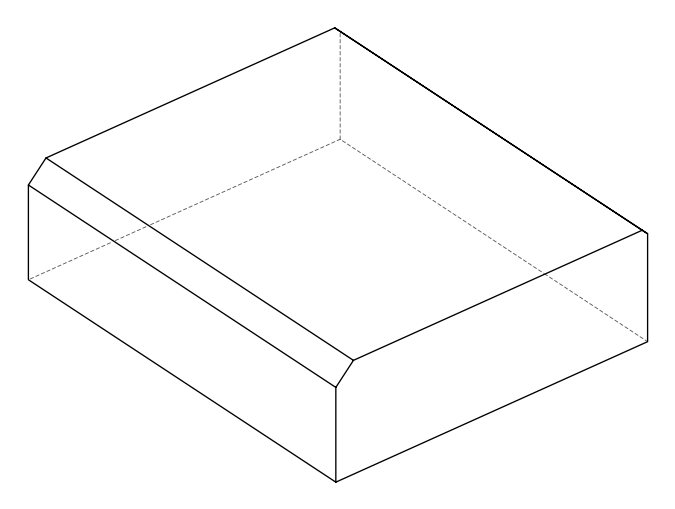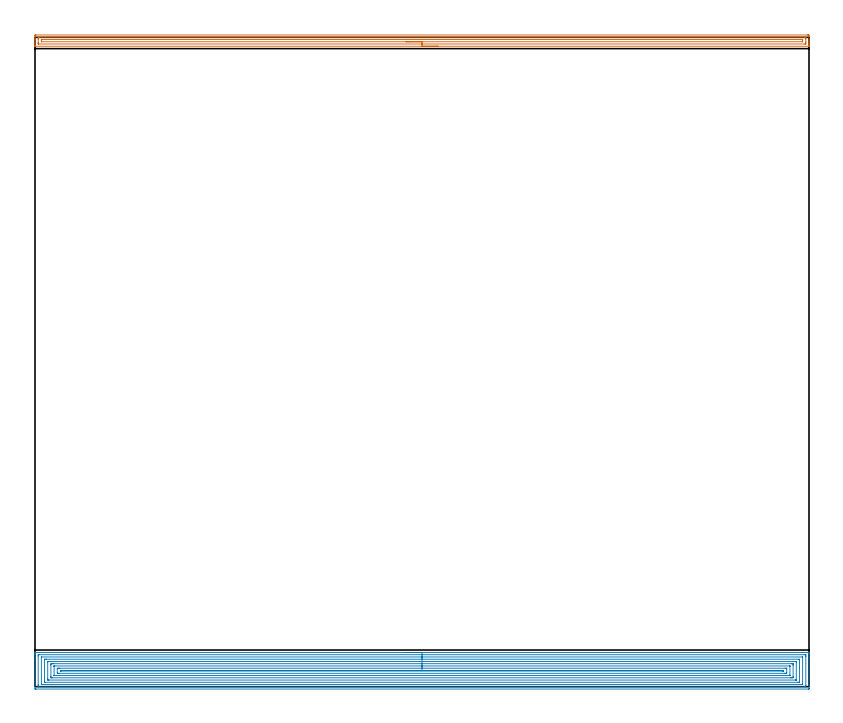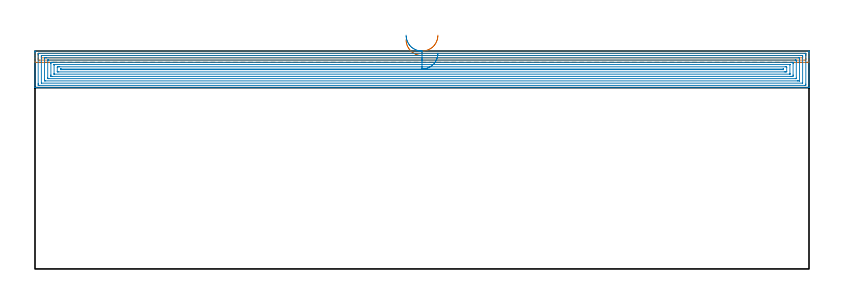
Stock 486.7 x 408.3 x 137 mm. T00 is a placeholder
(PLAN: 2 operations, 0 tool changes, 47.1 min)
(1 AREA_MILL | FG_CHAMFER_SURFACE | UGT0205_001 | 11.87 min | 12269 mm3)
(2 AREA_MILL_1 | FG_CHAMFER_SURFACE_1 | UGT0205_001 | 35.27 min | 128718 mm3)
(TOOL UGT0205_001 | Chamfer Mill 20 x 3 x 45 deg. | D20 FL50 Z2)
(OP 1 AREA_MILL)
G17 G21 G94 G90
T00 M6
G54
G17 G0 G90 X253.35 Y402.7 S1061 M3
G43 Z147. H0
G94 G1 X253.312 Z146.128 F250.
X253.198 Z145.263
X253.009 Z144.412
X252.747 Z143.58
X252.413 Z142.774
X252.01 Z142.
X251.542 Z141.264
X251.01 Z140.572
X250.421 Z139.929
X249.778 Z139.339
X249.086 Z138.808
X248.35 Z138.34
X247.576 Z137.937
X246.77 Z137.603
X245.938 Z137.341
X245.086 Z137.152
X244.222 Z137.038
X243.35 Z137.
X0.18
X0.008 Y402.703 Z136.988
X0.007 Y402.708 Z136.983
X0. Y403.072 Z136.627
Y403.333 Z136.366
Y404.045 Z135.65
Y405.282 Z134.415
Y406.691 Z133.004
Y407.31 Z132.386
Y409.075 Z130.622
X0.003 Y409.338 Z130.359
X0.01 Y409.792 Z129.906
X0.164 Y409.795 Z129.903
X0.627 Y409.8 Z129.9
X485.604
X486.073 Y409.799 Z129.901
X486.536 Y409.795 Z129.903
X486.69 Y409.792 Z129.906
X486.7 Y409.338 Z130.359
Y405.809 Z133.886
Y404.4 Z135.296
Y404.045 Z135.65
Y403.333 Z136.367
Y403.073 Z136.627
X486.693 Y402.708 Z136.983
X486.692 Y402.703 Z136.988
X486.521 Y402.7 Z137.
X243.35
Y404.114 Z135.586
X2.415 Y404.115 Z135.585
X2.344
X2.036 Y404.121 Z135.579
X2.01 Y404.222 Z135.478
X2.003 Y404.451 Z135.249
X2.001 Y404.927 Z134.773
X2. Y405.336 Z134.364
Y407.101 Z132.599
X2.001 Y407.573 Z132.127
X2.003 Y407.98 Z131.72
X2.014 Y408.379 Z131.321
X2.415 Y408.385 Z131.315
X2.486
X484.285
X484.356
X484.664 Y408.379 Z131.321
X484.69 Y408.279 Z131.421
X484.697 Y408.049 Z131.651
X484.699 Y407.573 Z132.127
X484.7 Y407.164 Z132.536
Y405.399 Z134.301
X484.699 Y404.927 Z134.773
X484.697 Y404.52 Z135.18
X484.687 Y404.121 Z135.579
X484.285 Y404.115 Z135.585
X484.214
X243.35 Y404.114 Z135.586
Y405.529 Z134.171
X4.203
X4.109 Y405.53 Z134.17
X4.034 Y405.533 Z134.167
X4.017 Y405.535 Z134.165
X4.01 Y405.552 Z134.148
X4.006 Y405.609 Z134.091
X4.002 Y405.809 Z133.891
X4. Y406.009 Z133.691
X4.001 Y406.691 Z133.009
X4.003 Y406.889 Z132.811
X4.01 Y406.957 Z132.743
X4.015 Y406.965 Z132.735
X4.027 Y406.968 Z132.732
X4.061 Y406.97 Z132.73
X4.203 Y406.971 Z132.729
X482.497
X482.591 Y406.97 Z132.73
X482.666 Y406.967 Z132.733
X482.683 Y406.965 Z132.735
X482.69 Y406.948 Z132.752
X482.694 Y406.892 Z132.808
X482.698 Y406.691 Z133.009
X482.7 Y406.491 Z133.209
X482.699 Y405.809 Z133.891
X482.697 Y405.611 Z134.089
X482.69 Y405.543 Z134.157
X482.685 Y405.535 Z134.165
X482.673 Y405.532 Z134.168
X482.639 Y405.53 Z134.17
X482.497 Y405.529 Z134.171
X243.35
X242.478 Z134.21
X241.614 Z134.323
X240.762 Z134.512
X239.93 Z134.775
X239.124 Z135.108
X238.35 Z135.511
X237.614 Z135.98
X236.922 Z136.511
X236.279 Z137.1
X235.69 Z137.744
X235.158 Z138.436
X234.69 Z139.171
X234.287 Z139.945
X233.953 Z140.751
X233.691 Z141.583
X233.502 Z142.435
X233.388 Z143.3
X233.35 Z144.171
G0 Z147.
M5
M2
(OP 2 AREA_MILL_1)
G17 G21 G94 G90
T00 M6
G54
G17 G0 G90 X233.35 Y21.5 S1061 M3
G43 Z147. H0
G94 G1 X233.388 Z146.128 F250.
X233.502 Z145.263
X233.691 Z144.412
X233.953 Z143.58
X234.287 Z142.774
X234.69 Z142.
X235.158 Z141.264
X235.69 Z140.572
X236.279 Z139.929
X236.922 Z139.339
X237.614 Z138.808
X238.35 Z138.34
X239.124 Z137.937
X239.93 Z137.603
X240.762 Z137.341
X241.614 Z137.152
X242.478 Z137.038
X243.35 Z137.
X486.52
X486.692 Y21.497 Z136.988
X486.694 Y21.49 Z136.981
X486.7 Y21.123 Z136.623
Y20.862 Z136.361
Y20.15 Z135.645
Y18.911 Z134.408
Y17.502 Z132.998
Y-1.033 Z114.465
X486.698 Y-1.298 Z114.2
X486.69 Y-1.492 Z114.006
X486.494 Y-1.499 Z113.999
X0.627 Y-1.5 Z114.
X0.203 Y-1.496 Z114.002
X0.01 Y-1.492 Z114.006
X0. Y-1.296 Z114.202
Y17.765 Z133.261
Y20.15 Z135.645
Y20.862 Z136.361
Y21.123 Z136.623
X0.006 Y21.49 Z136.981
X0.008 Y21.497 Z136.988
X0.18 Y21.5 Z137.
X243.35
Y20.086 Z135.586
X484.285 Y20.085 Z135.585
X484.351
X484.667 Y20.079 Z135.579
X484.69 Y19.976 Z135.476
X484.697 Y19.743 Z135.243
X484.699 Y19.267 Z134.767
X484.7 Y18.857 Z134.357
X484.699 Y0.733 Z116.233
X484.698 Y0.325 Z115.825
X484.689 Y-0.079 Z115.421
X484.285 Y-0.085 Z115.415
X484.219
X2.415
X2.349
X2.033 Y-0.079 Z115.421
X2.01 Y0.024 Z115.524
X2.003 Y0.257 Z115.757
X2.001 Y0.733 Z116.233
X2. Y1.143 Z116.643
X2.001 Y19.267 Z134.767
X2.002 Y19.675 Z135.175
X2.011 Y20.079 Z135.579
X2.415 Y20.085 Z135.585
X2.481
X243.35 Y20.086 Z135.586
Y18.671 Z134.171
X482.497
X482.594 Y18.67 Z134.17
X482.67 Y18.667 Z134.167
X482.686 Y18.665 Z134.165
X482.691 Y18.642 Z134.142
X482.695 Y18.585 Z134.085
X482.699 Y18.385 Z133.885
Y1.615 Z117.115
X482.698 Y1.417 Z116.917
X482.691 Y1.349 Z116.849
X482.688 Y1.335 Z116.835
X482.677 Y1.333 Z116.833
X482.642 Y1.331 Z116.831
X482.497 Y1.329 Z116.829
X4.203
X4.106 Y1.33 Z116.83
X4.03 Y1.333 Z116.833
X4.013 Y1.335 Z116.835
X4.009 Y1.358 Z116.858
X4.005 Y1.415 Z116.915
X4.001 Y1.615 Z117.115
Y18.385 Z133.885
X4.002 Y18.583 Z134.083
X4.009 Y18.651 Z134.151
X4.012 Y18.665 Z134.165
X4.023 Y18.667 Z134.167
X4.058 Y18.669 Z134.169
X4.203 Y18.671 Z134.171
X243.35
Y17.257 Z132.757
X480.063
X480.565 Y17.252 Z132.752
X480.676 Y17.25 Z132.75
X480.69 Y17.057 Z132.557
X480.7 Y16.628 Z132.128
Y2.944 Z118.444
X480.698 Y2.834 Z118.334
X480.694 Y2.78 Z118.28
X480.691 Y2.757 Z118.257
X480.673 Y2.75 Z118.25
X480.457 Y2.746 Z118.246
X479.815 Y2.743 Z118.243
X479.567
X6.637
X6.135 Y2.748 Z118.248
X6.024 Y2.749 Z118.249
X6.01 Y2.943 Z118.443
X6. Y3.372 Z118.872
Y17.056 Z132.556
X6.002 Y17.166 Z132.666
X6.006 Y17.22 Z132.72
X6.009 Y17.243 Z132.743
X6.027 Y17.25 Z132.75
X6.243 Y17.254 Z132.754
X6.885 Y17.257 Z132.757
X7.133
X243.35
Y15.843 Z131.343
X478.027
X478.134 Y15.842 Z131.342
X478.349 Y15.837 Z131.337
X478.69 Y15.825 Z131.325
X478.693 Y15.737 Z131.237
X478.7 Y15.072 Z130.572
Y4.481 Z119.981
X478.698 Y4.263 Z119.763
X478.694 Y4.181 Z119.681
X478.691 Y4.166 Z119.666
X478.6 Y4.161 Z119.661
X478.457 Y4.158 Z119.658
X478.242 Y4.157 Z119.657
X478.134
X8.673
X8.566 Y4.158 Z119.658
X8.351 Y4.163 Z119.663
X8.01 Y4.175 Z119.675
X8.007 Y4.263 Z119.763
X8. Y4.927 Z120.427
Y15.519 Z131.019
X8.002 Y15.737 Z131.237
X8.006 Y15.819 Z131.319
X8.009 Y15.834 Z131.334
X8.1 Y15.838 Z131.338
X8.243 Y15.842 Z131.342
X8.458 Y15.843 Z131.343
X8.566
X243.35
Y14.429 Z129.929
X475.776
X476.239 Y14.427 Z129.927
X476.674 Y14.424 Z129.924
X476.69 Y14.422 Z129.922
X476.696 Y14.403 Z129.903
X476.699 Y13.972 Z129.472
X476.7 Y13.516 Z129.016
X476.699 Y6.456 Z121.956
X476.697 Y6.028 Z121.528
X476.693 Y5.58 Z121.08
X476.239 Y5.575 Z121.075
X475.807 Y5.572 Z121.072
X475.345 Y5.571 Z121.071
X474.914
X10.924
X10.461 Y5.573 Z121.073
X10.026 Y5.576 Z121.076
X10.01 Y5.578 Z121.078
X10.004 Y5.597 Z121.097
X10.001 Y6.028 Z121.528
X10. Y6.484 Z121.984
X10.001 Y13.544 Z129.044
X10.003 Y13.972 Z129.472
X10.007 Y14.42 Z129.92
X10.461 Y14.425 Z129.925
X10.893 Y14.428 Z129.928
X11.355 Y14.429 Z129.929
X11.786
X243.35
Y13.015 Z128.515
X474.451 Y13.014 Z128.514
X474.528 Y13.013 Z128.513
X474.645 Y13.008 Z128.508
X474.691 Y13.003 Z128.503
X474.695 Y12.977 Z128.477
X474.697 Y12.948 Z128.448
X474.7 Y12.843 Z128.343
X474.699 Y7.301 Z122.801
X474.696 Y7.137 Z122.637
X474.69 Y7.007 Z122.507
X474.685 Y6.991 Z122.491
X474.679 Y6.989 Z122.489
X474.655 Y6.987 Z122.487
X474.451 Y6.985 Z122.485
X474.375
X12.249 Y6.986 Z122.486
X12.172 Y6.987 Z122.487
X12.055 Y6.992 Z122.492
X12.009 Y6.997 Z122.497
X12.005 Y7.023 Z122.523
X12.003 Y7.052 Z122.552
X12. Y7.157 Z122.657
X12.001 Y12.699 Z128.199
X12.004 Y12.863 Z128.363
X12.01 Y12.993 Z128.493
X12.015 Y13.009 Z128.509
X12.021 Y13.011 Z128.511
X12.045 Y13.013 Z128.513
X12.249 Y13.014 Z128.514
X12.325 Y13.015 Z128.515
X243.35
Y11.6 Z127.1
X471.769
X472.386 Y11.597 Z127.097
X472.663 Y11.593 Z127.093
X472.696 Y11.324 Z126.824
X472.699 Y11.288 Z126.788
Y8.676 Z124.176
X472.698 Y8.642 Z124.142
X472.663 Y8.407 Z123.907
X472.047 Y8.401 Z123.901
X471.769 Y8.4 Z123.9
X471.155
X14.931
X14.314 Y8.402 Z123.902
X14.037 Y8.407 Z123.907
X14.004 Y8.676 Z124.176
X14.001 Y8.712 Z124.212
Y11.324 Z126.824
X14.002 Y11.358 Z126.858
X14.037 Y11.593 Z127.093
X14.653 Y11.599 Z127.099
X14.931 Y11.6 Z127.1
X15.545
X243.35
Y10.186 Z125.686
X470.24
X470.616 Y10.183 Z125.683
X470.677 Y10.18 Z125.68
X470.69 Y10.178 Z125.678
X470.693 Y10.167 Z125.667
X470.697 Y10.134 Z125.634
X470.699 Y10. Z125.5
X470.697 Y9.866 Z125.366
X470.693 Y9.833 Z125.333
X470.69 Y9.822 Z125.322
X470.677 Y9.82 Z125.32
X470.614 Y9.816 Z125.316
X470.358 Y9.814 Z125.314
X469.981
X16.461
X16.084 Y9.817 Z125.317
X16.023 Y9.82 Z125.32
X16.01 Y9.822 Z125.322
X16.007 Y9.833 Z125.333
X16.003 Y9.866 Z125.366
X16.001 Y10. Z125.5
X16.003 Y10.134 Z125.634
X16.007 Y10.167 Z125.667
X16.01 Y10.178 Z125.678
X16.023 Y10.18 Z125.68
X16.086 Y10.184 Z125.684
X16.461 Y10.186 Z125.686
X16.719
X243.35
X244.222 Z125.724
X245.086 Z125.838
X245.938 Z126.027
X246.77 Z126.289
X247.576 Z126.623
X248.35 Z127.026
X249.086 Z127.495
X249.778 Z128.026
X250.421 Z128.615
X251.01 Z129.258
X251.542 Z129.95
X252.01 Z130.686
X252.413 Z131.46
X252.747 Z132.266
X253.009 Z133.098
X253.198 Z133.95
X253.312 Z134.815
X253.35 Z135.686
G0 Z147.
M5
M2
